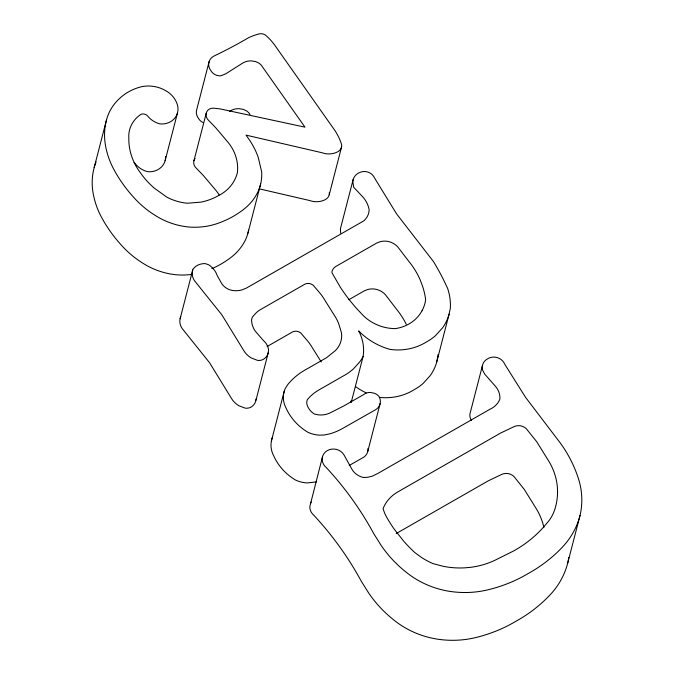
<?xml version="1.0" encoding="UTF-8"?>
<svg xmlns="http://www.w3.org/2000/svg" width="674" height="674" viewBox="0 0 674 674"><rect width="100%" height="100%" fill="white"/><g stroke="black" fill="none" stroke-linecap="round" stroke-linejoin="round"><path stroke-width="1.01" d="M482.373 365.805A11.382 10.363 14.5 0 0 482.576 370.068L484.598 373.977L495.651 386.556A19.116 17.398 14.5 0 1 499.375 393.65L499.628 394.745A19.116 17.398 14.5 0 1 499.847 399.202A21.189 19.285 14.5 0 1 497.53 403.271L495.98 405.074A21.189 19.285 14.5 0 1 490.032 409.202L378.156 473.266L372.351 476.156L368.484 477.108A24.028 21.871 14.5 0 1 363.126 477.411A16.926 15.401 14.5 0 1 358.627 475.676L356.605 474.395A16.926 15.401 14.5 0 1 351.912 469.214L343.959 454.857A11.677 10.632 14.5 0 0 326.974 450.83A11.593 10.548 14.5 0 0 322.391 457.199L322.189 458.775A11.593 10.548 14.5 0 0 326.182 467.444A333.192 303.19 14.5 0 1 352.165 499.198L356.066 504.759A333.192 303.19 14.5 0 1 373.691 533.547L381.181 545.46A120.208 109.382 14.5 0 0 394.593 561.813L397.129 564.323A120.208 109.382 14.5 0 0 410.896 575.781A84.747 77.114 14.5 0 0 446.525 590.82A92.835 84.477 14.5 0 0 463.156 592.505L466.484 592.513A92.835 84.477 14.5 0 0 486.181 590.222A146.3 133.123 14.5 0 0 504.363 584.855L507.884 583.507A146.3 133.123 14.5 0 0 527.986 573.65A152.931 139.164 14.5 0 0 546.673 561.383L549.571 559.083A152.931 139.164 14.5 0 0 562.959 546.53A85.91 78.176 14.5 0 0 573.456 531.988L574.838 529.351A85.91 78.176 14.5 0 0 580.019 515.492A80.484 73.239 14.5 0 0 581.814 501.094L581.797 498.179A80.484 73.239 14.5 0 0 579.076 480.781A134.067 121.994 14.5 0 0 572.824 464.276L571.282 461.067A134.067 121.994 14.5 0 0 560.06 442.683L525.526 397.298L504.708 364.179A11.264 10.245 14.5 0 0 497.218 357.591L495.5 357.212A11.264 10.245 14.5 0 0 487.294 359.023A11.382 10.363 14.5 0 0 482.736 364.432L470.022 413.592A11.382 10.363 14.5 0 0 470.216 417.846L471.379 420.534M180.725 316.831A14.078 12.814 14.5 0 0 179.857 320.866L179.865 321.911A14.078 12.814 14.5 0 0 182.41 328.828L209.521 362.646L231.367 398.267A20.557 18.712 14.5 0 0 239 405.79L245.134 408.132A9.091 8.265 14.5 0 0 251.284 406.978A12.486 11.357 14.5 0 0 255.598 401.561L256.162 398.856M268.328 352.451L268.53 349.688A15.308 13.927 14.5 0 0 266.474 344.069L265.977 343.336A15.308 13.927 14.5 0 0 263.568 340.715L255.278 331.119A22.933 20.869 14.5 0 1 252.86 326.587L252.64 325.946A16.774 15.266 14.5 0 1 251.975 323.604L251.596 321.178A8.307 7.557 14.5 0 1 251.865 318.575L252.034 318.077A8.307 7.557 14.5 0 1 253.087 316.249L256.406 312.601A25.359 23.076 14.5 0 1 261.344 309.113L305.002 284.108A7.389 6.723 14.5 0 1 310.722 283.847L313.065 285.102L319.611 292.76A47.172 42.925 14.5 0 1 322.795 296.939L323.158 297.487A47.172 42.925 14.5 0 1 324.194 299.146L335.29 316.864A37.011 33.675 14.5 0 1 338.946 324.497L341.482 332.872A24.946 22.697 14.5 0 1 335.332 350.649L326.469 357.768L306.577 369.158A66.768 60.753 14.5 0 0 295.212 376.909L293.182 378.737A66.768 60.753 14.5 0 0 287.68 384.686L285.228 388.553A25.797 23.472 14.5 0 0 285.978 407.88A53.971 49.109 14.5 0 0 307.967 432.304A28.274 25.73 14.5 0 0 319.586 435.16L324.354 435.008L330.26 433.736A61.823 56.262 14.5 0 0 343.369 428.032L375.3 409.885A11.197 10.186 14.5 0 0 379.251 405.95L379.816 404.686A11.197 10.186 14.5 0 0 379.049 396.598A10.674 9.714 14.5 0 0 374.432 393.245L370.144 392.428A10.674 9.714 14.5 0 0 363.539 394.652L343.774 405.967L330.193 412.85A20.902 19.024 14.5 0 1 323.899 414.763L322.568 414.906A20.902 19.024 14.5 0 1 318.532 414.872L314.539 414.114A16.993 15.46 14.5 0 1 309.686 409.8L309.063 408.933A16.993 15.46 14.5 0 1 306.914 404.173A8.914 8.113 14.5 0 1 307.395 399.64A44.804 40.769 14.5 0 1 318.76 390.035L344.465 375.317A52.724 47.98 14.5 0 0 353.639 368.695L359.587 362.073A52.724 47.98 14.5 0 0 363.101 356.479A46.666 42.47 14.5 0 0 363.328 345.636L363.008 343.47A46.666 42.47 14.5 0 0 358.669 330.909A65.285 59.413 14.5 0 0 367.903 338.837L370.439 340.564A65.285 59.413 14.5 0 0 378.518 345.088L381.341 346.36A65.285 59.413 14.5 0 0 390.128 349.418A52.808 48.048 14.5 0 0 406.152 349.359L409.287 348.803A52.808 48.048 14.5 0 0 426.6 341.861A52.488 47.761 14.5 0 0 435.463 335.686L442.582 327.825A52.488 47.761 14.5 0 0 448.774 315.373L450.299 308.599A60.837 55.361 14.5 0 0 450.08 299.307L449.836 297.453A60.837 55.361 14.5 0 0 447.603 288.303L443.273 279.247A267.14 243.087 14.5 0 0 433.475 261.588L396.531 213.81L374.592 178.062A10.616 9.655 14.5 0 0 367.861 172.089L366.546 171.744A10.616 9.655 14.5 0 0 361.213 171.963L358.231 173.184A12.848 11.685 14.5 0 0 352.772 181.323L353.707 187.279L362.267 196.336A27.937 25.418 14.5 0 1 369.141 209.766A17.886 16.277 14.5 0 1 363.859 220.836L246.49 288.042L241.873 289.93A21.332 19.411 14.5 0 1 233.431 290.595A15.055 13.699 14.5 0 1 226.557 288.245L225.554 287.571A15.055 13.699 14.5 0 1 221.535 283.257L217.213 275.582A21.172 19.268 14.5 0 0 213.894 269.507L211.981 267.409A21.172 19.268 14.5 0 0 208.586 264.739L205.503 263.694A8.501 7.734 14.5 0 0 202.427 263.787A14.196 12.916 14.5 0 0 193.084 269.044A14.078 12.814 14.5 0 0 192.208 273.088L192.216 274.124A14.078 12.814 14.5 0 0 194.769 281.05L221.872 314.859L243.727 350.488A20.557 18.712 14.5 0 0 251.36 358.004L257.493 360.354A9.091 8.265 14.5 0 0 263.644 359.191A12.486 11.357 14.5 0 0 267.957 353.783L268.328 352.451L255.968 400.23M248.647 230.12L248.664 230.061A50.019 45.52 14.5 0 1 245.462 239.885A56.448 51.367 14.5 0 1 240.753 247.594L239.632 249.035A56.448 51.367 14.5 0 1 231.805 256.777A94.503 85.994 14.5 0 1 221.931 263.534L219.834 264.739A94.503 85.994 14.5 0 1 211.847 268.665M379.378 397.399A52.808 48.048 14.5 0 0 393.793 397.138L396.927 396.582A52.808 48.048 14.5 0 0 414.24 389.639A52.488 47.761 14.5 0 0 423.112 383.464L430.223 375.603A52.488 47.761 14.5 0 0 436.415 363.16L437.94 356.386A60.837 55.361 14.5 0 0 438.033 354.532M209.159 61.511L208.797 62.977A10.969 9.975 14.5 0 0 210.659 70.29A10.329 9.394 14.5 0 0 216.725 75.345L219.96 75.926A29.462 26.808 14.5 0 0 226.279 73.491L241.983 63.525A15.662 14.255 14.5 0 1 251.326 60.896L255.606 61.561L258.774 63.036A11.239 10.228 14.5 0 1 262.321 66.659L304.977 127.159L220.103 108.893L213.81 108.194A7.212 6.563 14.5 0 0 206.151 113.788A8.13 7.397 14.5 0 0 207.921 119.652L215.714 127.74L228.25 142.559A45.209 41.139 14.5 0 1 235.959 156.975L236.65 159.57A45.209 41.139 14.5 0 1 237.383 172.746A40.457 36.809 14.5 0 1 232.067 184.179L230.508 186.201A40.457 36.809 14.5 0 1 218.233 195.746A57.366 52.201 14.5 0 1 200.86 202.141L187.364 203.228A49.733 45.259 14.5 0 1 178.526 201.686L176.799 201.197A49.733 45.259 14.5 0 1 166.849 197.145L154.464 188.273A83.264 75.766 14.5 0 1 140.377 172.771A62.699 57.054 14.5 0 1 131.641 156.216L130.739 153.276A62.699 57.054 14.5 0 1 128.81 138.221A31.097 28.3 14.5 0 1 131.506 124.816L132.635 122.803A31.097 28.3 14.5 0 1 140.773 114.437A5.687 5.173 14.5 0 1 143.621 113.982L145.062 114.285A5.687 5.173 14.5 0 1 147.985 116.375L148.297 116.77A21.846 19.883 14.5 0 0 150.959 119.34L151.945 120.107A21.846 19.883 14.5 0 0 159.856 123.881A17.069 15.536 14.5 0 0 175.13 117.731A17.507 15.932 14.5 0 0 177.582 105.456A24.66 22.444 14.5 0 0 165.905 90.779A31.619 28.771 14.5 0 0 156.25 86.921L154.203 86.499A31.619 28.771 14.5 0 0 141.818 86.651A50.828 46.253 14.5 0 0 129.703 91.217L127.841 92.262A50.828 46.253 14.5 0 0 119.441 98.598A51.932 47.256 14.5 0 0 107.124 117.773A69.784 63.499 14.5 0 0 104.959 127.959L104.748 130.031A69.784 63.499 14.5 0 0 105.043 142.602A88.395 80.433 14.5 0 0 107.469 153.95L108.169 156.183A88.395 80.433 14.5 0 0 113.721 169.182A143.537 130.613 14.5 0 0 121.236 181.592L122.904 183.985A143.537 130.613 14.5 0 0 134.008 197.684A94.764 86.23 14.5 0 0 146.165 209.083L148.39 210.785A94.764 86.23 14.5 0 0 160.252 218.376A68.916 62.707 14.5 0 0 174.347 224.189L176.807 224.88A68.916 62.707 14.5 0 0 189.352 227.054A67.24 61.191 14.5 0 0 201.964 226.885L204.458 226.582A67.24 61.191 14.5 0 0 218.898 222.984A94.503 85.994 14.5 0 0 232.193 216.952L234.282 215.756A94.503 85.994 14.5 0 0 244.165 208.991A56.448 51.367 14.5 0 0 251.992 201.248L253.112 199.816A56.448 51.367 14.5 0 0 257.822 192.098A50.019 45.52 14.5 0 0 261.689 171.946L258.243 157.379A81.099 73.803 14.5 0 0 248.369 138.431L246.035 135.129L321.902 152.712A18.51 16.842 14.5 0 0 329.628 153.925L332.215 153.647A18.51 16.842 14.5 0 0 337.067 152.105A9.428 8.577 14.5 0 0 340.682 149.089L341.221 148.103A7.237 6.588 14.5 0 0 341.634 144.809L341.516 144.244A63.744 58.006 14.5 0 0 335.231 130.983L275.009 45.562A57.349 52.184 14.5 0 0 271.437 41.004L270.468 39.918A57.349 52.184 14.5 0 0 266.297 35.806A7.321 6.664 14.5 0 0 258.892 33.961L257.965 34.214A66.97 60.938 14.5 0 0 250.854 36.699L248.571 37.702A466.324 424.334 14.5 0 1 240.163 42.521L237.332 44.088A466.324 424.334 14.5 0 1 214.231 55.934A10.969 9.975 14.5 0 0 209.159 61.511L196.437 110.755A10.969 9.975 14.5 0 0 198.299 118.068A10.329 9.394 14.5 0 0 202.849 122.483M94.183 167.556L106.543 119.77M165.13 160.707L177.489 112.92M193.944 160.741L206.303 112.954M180.11 318.81L192.73 270.021M247.872 233.415L260.661 183.968M329.207 194.82L341.558 147.042M271.378 441.04L284.344 390.869M353.201 179.377L340.842 227.155A12.848 11.685 14.5 0 0 340.412 229.109L340.665 233.12M322.391 457.199L309.829 506.562A11.593 10.548 14.5 0 0 313.823 515.231A333.192 303.19 14.5 0 1 339.806 546.976L343.715 552.537A333.192 303.19 14.5 0 1 361.331 581.333L368.821 593.246A120.208 109.382 14.5 0 0 382.234 609.591L384.77 612.102A120.208 109.382 14.5 0 0 398.545 623.568A84.747 77.114 14.5 0 0 434.166 638.598A92.835 84.477 14.5 0 0 450.796 640.292L454.133 640.292A92.835 84.477 14.5 0 0 473.822 638.008A146.3 133.123 14.5 0 0 492.003 632.633L495.525 631.294A146.3 133.123 14.5 0 0 515.635 621.428A152.931 139.164 14.5 0 0 534.322 609.17L537.212 606.861A152.931 139.164 14.5 0 0 550.599 594.316A85.91 78.176 14.5 0 0 561.097 579.775L562.478 577.138A85.91 78.176 14.5 0 0 567.66 563.27L580.019 515.492M351.272 402.226L363.101 356.479M367.836 451.15L380.195 403.364M436.727 361.98L449.086 314.202M267.157 346.487L292.651 331.886A7.389 6.723 14.5 0 1 298.363 331.625L300.705 332.889L307.251 340.538A47.172 42.925 14.5 0 1 310.436 344.726L310.798 345.265A47.172 42.925 14.5 0 1 311.835 346.925L321.271 361.989M348.82 299.719L364.348 290.831L367.861 289.449A16.361 14.887 14.5 0 1 385.503 294.833L396.598 309.315A82.034 74.645 14.5 0 1 406.245 324.27M396.253 533.522L488.178 480.882L501.161 474.673A10.337 9.402 14.5 0 1 515.627 478.599L524.296 489.425L535.173 506.941A67.164 61.115 14.5 0 1 543.867 527.422M349.258 465.448L362.941 457.663A11.197 10.186 14.5 0 0 366.892 453.728L367.456 452.473A11.197 10.186 14.5 0 0 367.979 448.395M316.637 481.885L307.226 482.938A28.274 25.73 14.5 0 1 295.608 480.082A53.971 49.109 14.5 0 1 273.619 455.658A25.797 23.472 14.5 0 1 272.549 437.097M191.761 274.411L189.605 274.663A67.24 61.191 14.5 0 1 176.992 274.84A68.916 62.707 14.5 0 1 164.448 272.658L161.987 271.967A68.916 62.707 14.5 0 1 147.892 266.154A94.764 86.23 14.5 0 1 136.038 258.563L133.814 256.861A94.764 86.23 14.5 0 1 121.657 245.471A143.537 130.613 14.5 0 1 110.553 231.772L108.876 229.371A143.537 130.613 14.5 0 1 101.361 216.961A88.395 80.433 14.5 0 1 95.809 203.961L95.118 201.728A88.395 80.433 14.5 0 1 92.683 190.38A69.784 63.499 14.5 0 1 92.389 177.818L92.599 175.737A69.784 63.499 14.5 0 1 94.764 165.551A51.932 47.256 14.5 0 1 96.079 161.979M259.305 188.846L309.543 200.49A18.51 16.842 14.5 0 0 317.277 201.703L319.855 201.433A18.51 16.842 14.5 0 0 324.708 199.892A9.428 8.577 14.5 0 0 328.322 196.867L328.861 195.881A7.237 6.588 14.5 0 0 329.283 192.587M355.543 386.623L358.079 388.35A65.285 59.413 14.5 0 0 366.159 392.866M568.746 557.575A80.484 73.239 14.5 0 1 567.66 563.27M310.495 503.461A11.593 10.548 14.5 0 1 311.203 502.037M219.109 194.862A45.209 41.139 14.5 0 0 215.891 190.346L203.354 175.518L195.561 167.43A8.13 7.397 14.5 0 1 193.792 161.566A7.212 6.563 14.5 0 1 195.072 158.483M249.97 114.445A11.239 10.228 14.5 0 0 246.423 110.814L243.247 109.348L238.975 108.674A15.662 14.255 14.5 0 0 229.623 111.311M165.652 156.461A17.507 15.932 14.5 0 1 162.771 165.518A17.069 15.536 14.5 0 1 147.496 171.659A21.846 19.883 14.5 0 1 139.585 167.885L138.6 167.127A21.846 19.883 14.5 0 1 135.937 164.549L135.668 164.212A5.687 5.173 14.5 0 0 134.042 162.695M351.154 400.668A46.666 42.47 14.5 0 1 351.028 402.117M557.575 492.475C557.288 503.453 554.517 514.944 546.875 523.201A124.589 113.367 14.5 0 1 531.559 538.703L528.113 541.458A124.589 113.367 14.5 0 1 513.226 551.163L495.129 560.178A79.043 71.924 14.5 0 1 469.989 567.39L464.672 567.845A79.043 71.924 14.5 0 1 443.281 566.32L432.86 563.565A72.817 66.263 14.5 0 1 421.267 557.297L414.931 552.663A147.05 133.806 14.5 0 1 403.945 541.458L394.307 529.267A147.05 133.806 14.5 0 1 386.126 516.242A39.488 35.933 14.5 0 1 383.118 508.516A38.089 34.66 14.5 0 1 397.702 491.986L500.529 433.104L513.521 426.886A10.337 9.402 14.5 0 1 527.978 430.812L536.656 441.639L547.532 459.154A67.164 61.115 14.5 0 1 557.406 487.521L557.575 492.475M422.067 310.706L420.012 314.017A38.224 34.787 14.5 0 1 396.481 328.423L394.854 328.617A42.58 38.747 14.5 0 1 374.576 323.646L371.517 321.961A42.58 38.747 14.5 0 1 360.986 313.149A174.389 158.685 14.5 0 1 340.353 287.242L332.147 273.096A3.842 3.496 14.5 0 1 332.206 270.805A9.975 9.074 14.5 0 1 335.618 266.575L376.699 243.044L380.22 241.671A16.361 14.887 14.5 0 1 397.862 247.046L408.958 261.537A82.034 74.645 14.5 0 1 420.087 279.685L422.581 286.223A82.034 74.645 14.5 0 1 425.623 299.703A38.224 34.787 14.5 0 1 422.067 310.706"/></g></svg>
